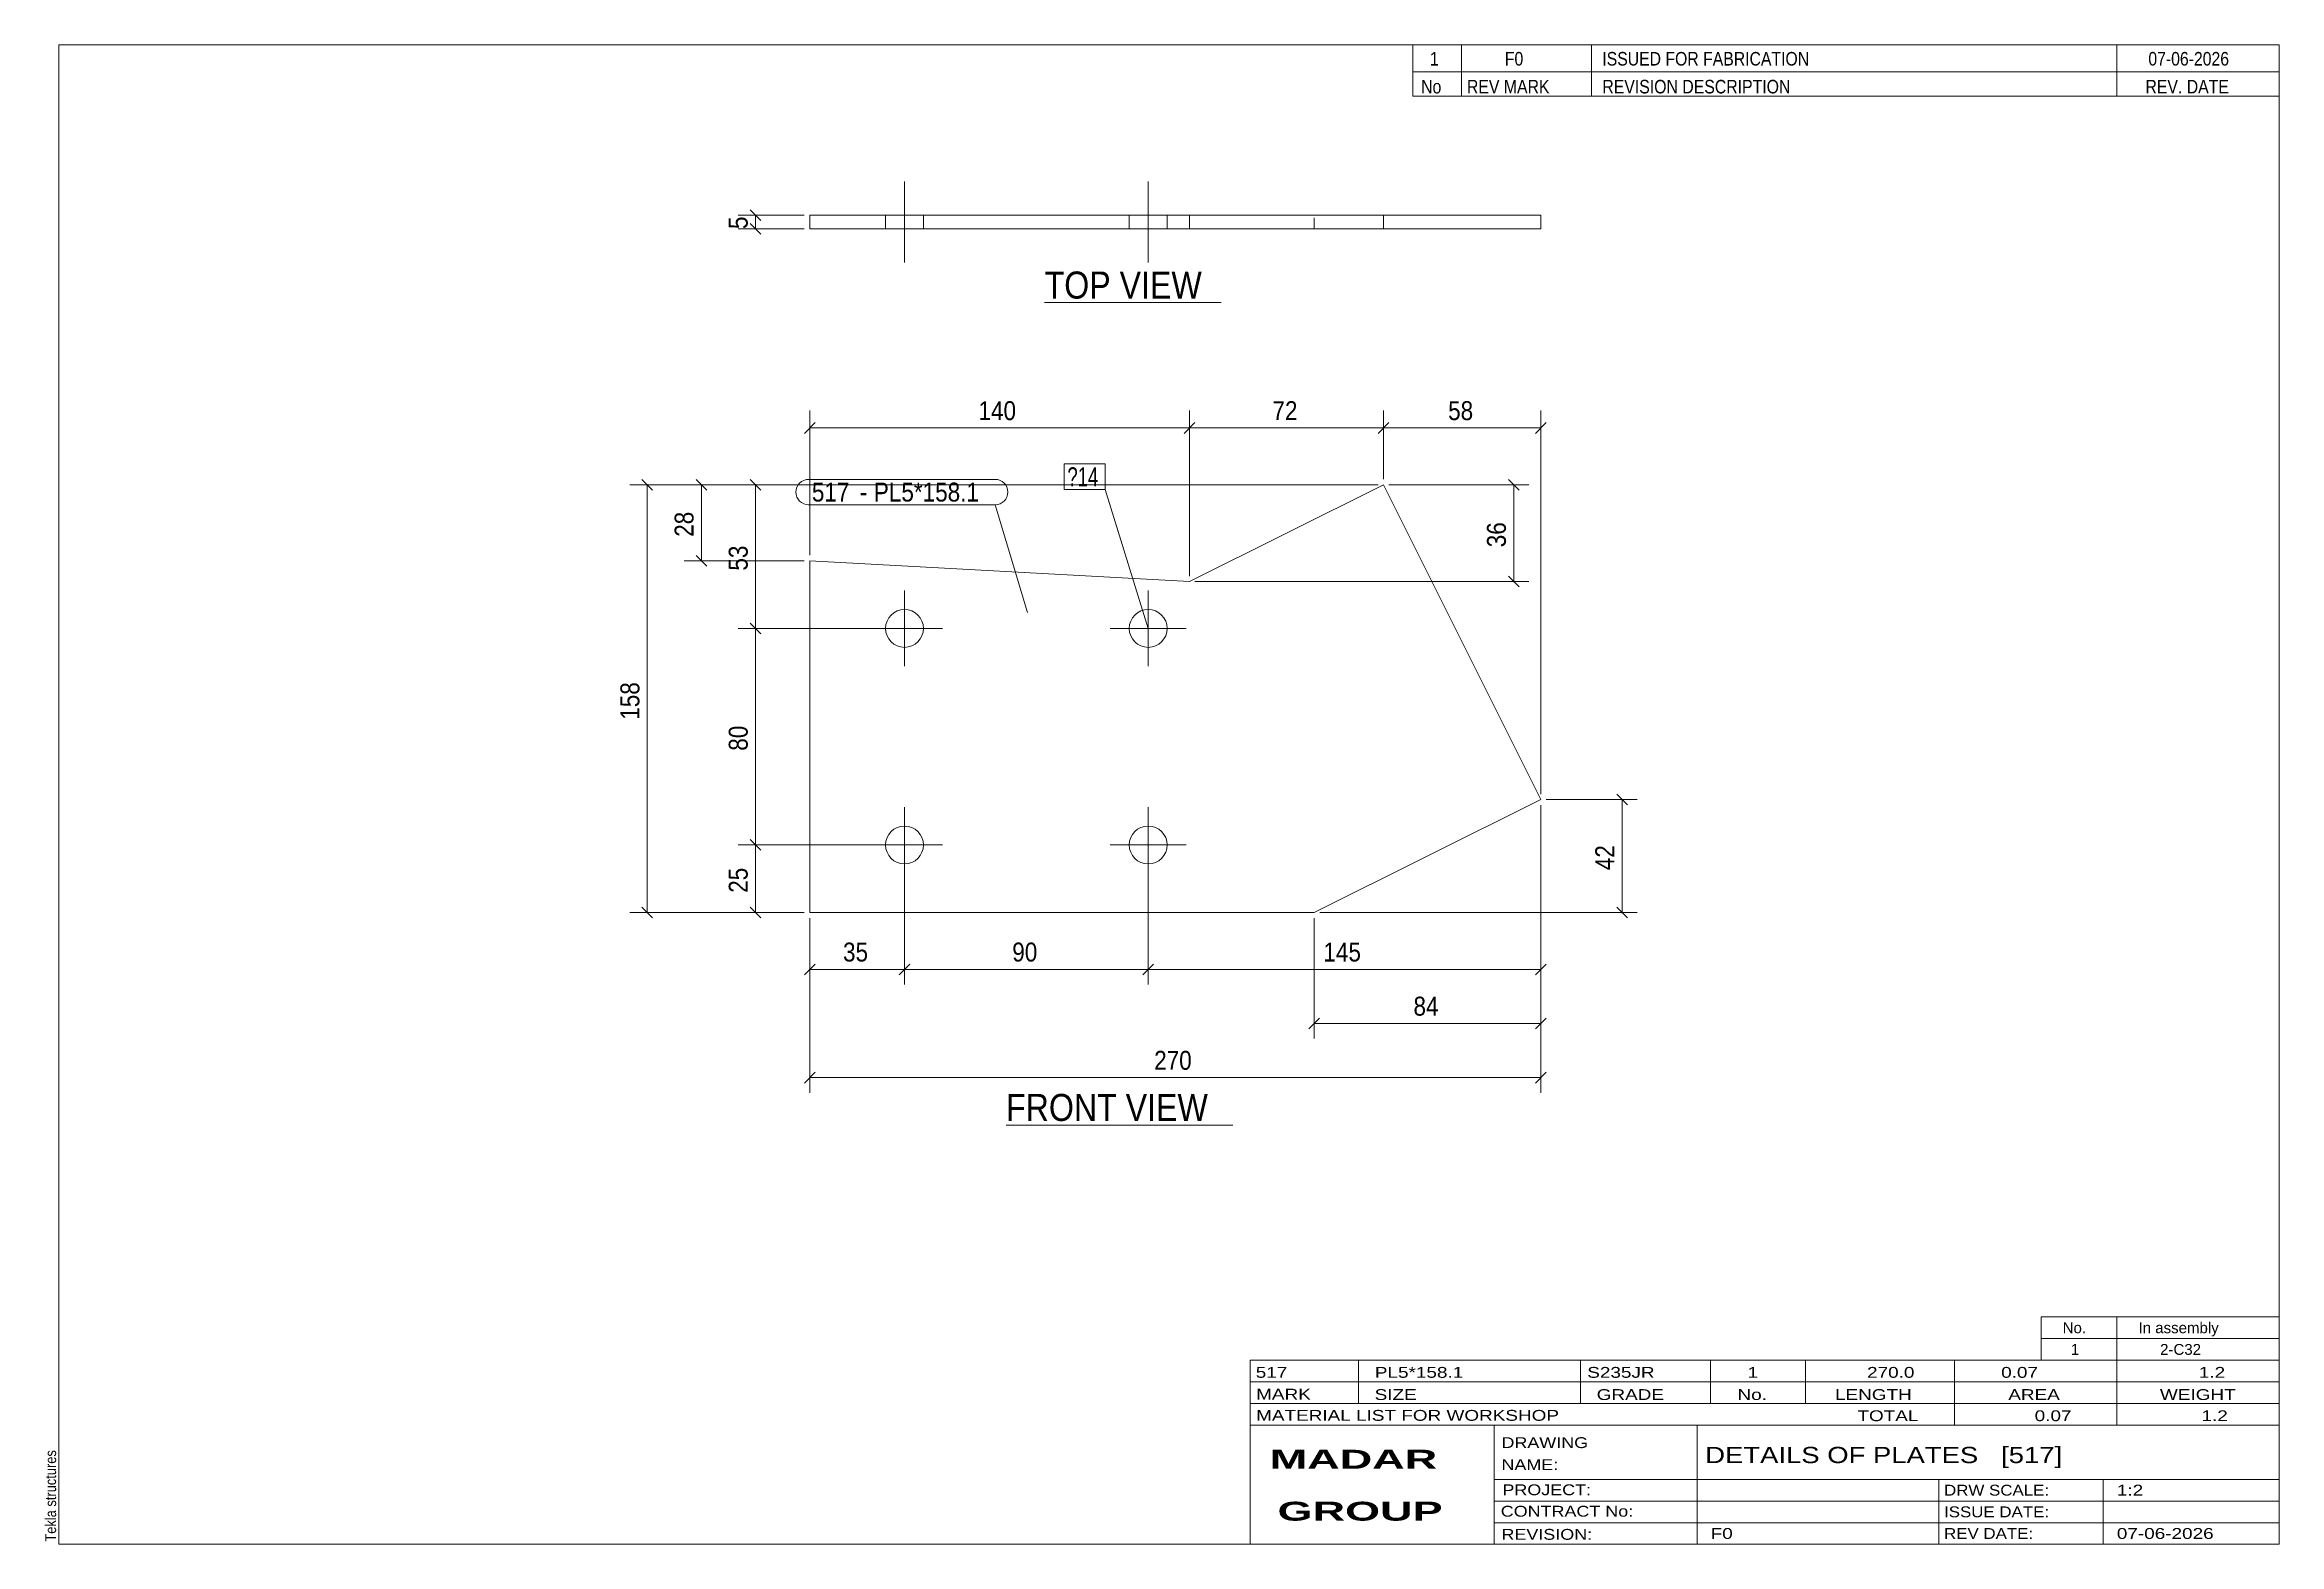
# Model space of a CAD drawing. Header units: millimetres. Extents: x 2 to 415, y 5 to 282.
import ezdxf

# ---------------------------------------------------------------- set-up
doc = ezdxf.new("R2010")
doc.units = ezdxf.units.MM
doc.linetypes.add('XKITLINE00', pattern=[0])
doc.linetypes.add('XKITLINE02', pattern=[4, 2, -2])
for name, color, linetype, lineweight in [('Bolt', 3, 'Continuous', 0), ('BoltMark', 7, 'Continuous', 0), ('Dimensions', 7, 'Continuous', 0), ('DrawingSheet', 5, 'Continuous', 0), ('OtherObjectType', 7, 'Continuous', 0), ('Part', 2, 'Continuous', 0), ('PartMark', 7, 'Continuous', 0)]:
    doc.layers.add(name, color=color, linetype=linetype, lineweight=lineweight)
doc.styles.add('ARIAL', font='ARIAL.TTF')
doc.styles.add('ARIAL_BOLD', font='ARIALBD.TTF')
doc.styles.add('ARIAL_NARROW', font='ARIALN.TTF')

# ---------------------------------------------------------------- blocks, each defined once
blk = doc.blocks.new('*A1')
at = {"layer": 'Bolt', "color": 3, "linetype": 'XKITLINE00', "lineweight": 0}
for p, q in [((161.15, 167.18), (161.15, 181.18)), ((206.15, 167.18), (206.15, 181.18)), ((154.15, 174.18), (168.15, 174.18)), ((199.15, 174.18), (213.15, 174.18)), ((161.15, 127.18), (161.15, 141.18)), ((206.15, 127.18), (206.15, 141.18)), ((154.15, 134.18), (168.15, 134.18)), ((199.15, 134.18), (213.15, 134.18))]:
    blk.add_line(p, q, dxfattribs=at)
for centre in [(161.15, 174.18), (206.15, 174.18), (161.15, 134.18), (206.15, 134.18)]:
    blk.add_circle(centre, 3.5, dxfattribs=at)
blk = doc.blocks.new('*A2')
at = {"layer": 'Bolt', "color": 3, "linetype": 'XKITLINE00', "lineweight": 0}
for p, q in [((161.15, 167.18), (161.15, 181.18)), ((206.15, 167.18), (206.15, 181.18)), ((154.15, 174.18), (168.15, 174.18)), ((199.15, 174.18), (213.15, 174.18)), ((161.15, 127.18), (161.15, 141.18)), ((206.15, 127.18), (206.15, 141.18)), ((154.15, 134.18), (168.15, 134.18)), ((199.15, 134.18), (213.15, 134.18))]:
    blk.add_line(p, q, dxfattribs=at)
for centre in [(161.15, 174.18), (206.15, 174.18), (161.15, 134.18), (206.15, 134.18)]:
    blk.add_circle(centre, 3.5, dxfattribs=at)
blk = doc.blocks.new('*A3')
at = {"layer": 'Part', "color": 2, "linetype": 'XKITLINE00', "lineweight": 0}
for p, q in [((213.76, 182.82), (249.61, 200.72)), ((249.61, 200.72), (278.64, 142.56)), ((143.65, 121.68), (143.65, 186.68)), ((143.65, 186.68), (213.76, 182.82)), ((278.64, 142.56), (236.81, 121.68)), ((236.81, 121.68), (143.65, 121.68))]:
    blk.add_line(p, q, dxfattribs=at)
blk = doc.blocks.new('*A4')
at = {"layer": 'Bolt', "color": 3, "linetype": 'XKITLINE00', "lineweight": 0}
for p, q in [((161.15, 241.75), (161.15, 256.75)), ((161.15, 241.75), (161.15, 256.75)), ((206.15, 241.75), (206.15, 256.75)), ((206.15, 241.75), (206.15, 256.75)), ((157.65, 250.5), (157.65, 248)), ((157.65, 250.5), (157.65, 248)), ((164.65, 250.5), (164.65, 248)), ((164.65, 250.5), (164.65, 248)), ((202.65, 250.5), (202.65, 248)), ((202.65, 250.5), (202.65, 248)), ((209.65, 250.5), (209.65, 248)), ((209.65, 250.5), (209.65, 248))]:
    blk.add_line(p, q, dxfattribs=at)
blk = doc.blocks.new('*A5')
at = {"layer": 'Bolt', "color": 3, "linetype": 'XKITLINE00', "lineweight": 0}
for p, q in [((161.15, 241.75), (161.15, 256.75)), ((161.15, 241.75), (161.15, 256.75)), ((206.15, 241.75), (206.15, 256.75)), ((206.15, 241.75), (206.15, 256.75)), ((157.65, 250.5), (157.65, 248)), ((157.65, 250.5), (157.65, 248)), ((164.65, 250.5), (164.65, 248)), ((164.65, 250.5), (164.65, 248)), ((202.65, 250.5), (202.65, 248)), ((202.65, 250.5), (202.65, 248)), ((209.65, 250.5), (209.65, 248)), ((209.65, 250.5), (209.65, 248))]:
    blk.add_line(p, q, dxfattribs=at)
blk = doc.blocks.new('*A6')
at = {"layer": 'Part', "color": 2, "linetype": 'XKITLINE00', "lineweight": 0}
for p, q in [((143.65, 250.5), (278.64, 250.5)), ((143.65, 248), (143.65, 250.5)), ((249.61, 248), (143.65, 248)), ((213.76, 248), (213.76, 250.5)), ((249.61, 248), (249.61, 250.5)), ((278.64, 248), (249.61, 248)), ((278.64, 250.5), (278.64, 248))]:
    blk.add_line(p, q, dxfattribs=at)
at = {"layer": 'Part', "color": 7, "linetype": 'XKITLINE02', "lineweight": 0}
for p, q in [((143.65, 250.5), (143.65, 248)), ((236.81, 248), (236.81, 250.5))]:
    blk.add_line(p, q, dxfattribs=at)
blk = doc.blocks.new('*A7')
at = {"layer": 'DrawingSheet', "color": 5, "linetype": 'XKITLINE00', "lineweight": 0}
for p, q in [((415, 282), (5, 282)), ((5, 282), (5, 5)), ((415, 5), (415, 282)), ((5, 5), (415, 5))]:
    blk.add_line(p, q, dxfattribs=at)
at = {"layer": 'DrawingSheet', "color": 5, "style": 'ARIAL', "width": 0.85}
blk.add_text('Tekla structures', height=2, rotation=90, dxfattribs=at).set_placement((4.5, 5.5))
blk = doc.blocks.new('*A8')
at = {"layer": 'OtherObjectType', "color": 7, "linetype": 'XKITLINE00', "lineweight": 0}
for p, q in [((371, 47), (415, 47)), ((371, 43), (371, 47)), ((385, 43), (385, 47)), ((415, 43), (415, 47)), ((371, 43), (415, 43)), ((371, 39), (371, 43)), ((385, 39), (385, 43)), ((415, 39), (415, 43)), ((371, 39), (415, 39))]:
    blk.add_line(p, q, dxfattribs=at)
at = {"layer": 'OtherObjectType', "color": 7, "style": 'ARIAL_NARROW', "width": 1.211571}
for s, p in [('No.', (375, 44)), ('In assembly', (389, 44)), ('1', (376.5, 40)), ('2-C32', (392.99, 40))]:
    blk.add_text(s, height=2, dxfattribs=at).set_placement(p)
blk = doc.blocks.new('*A9')
at = {"layer": 'OtherObjectType', "color": 7, "linetype": 'XKITLINE00', "lineweight": 0}
for p, q in [((255, 282), (415, 282)), ((415, 282), (255, 282)), ((255, 282), (255, 277)), ((264, 282), (264, 277)), ((288, 282), (288, 277)), ((385, 282), (385, 277)), ((415, 282), (415, 277)), ((255, 277), (415, 277)), ((255, 277), (255, 272.5)), ((255, 277), (415, 277)), ((264, 277), (264, 272.5)), ((288, 277), (288, 272.5)), ((385, 277), (385, 272.5)), ((415, 277), (415, 272.5)), ((415, 272.5), (255, 272.5))]:
    blk.add_line(p, q, dxfattribs=at)
at = {"layer": 'OtherObjectType', "color": 7, "style": 'ARIAL_NARROW'}
for s, width, p in [('1', 1.017001, (258.16, 278.15)), ('F0', 1.017001, (272, 278.15)), ('ISSUED FOR FABRICATION', 1.017001, (290, 278.15)), ('07-06-2026', 1.017001, (390.82, 278.15)), ('No', 1.02, (256.54, 273)), ('REV MARK', 1.02, (265, 273)), ('REVISION DESCRIPTION', 1.02, (290, 273)), ('REV. DATE', 1.02, (390.28, 273))]:
    blk.add_text(s, height=2.5, dxfattribs=dict(at, width=width)).set_placement(p)
blk = doc.blocks.new('*A10')
at = {"layer": 'OtherObjectType', "color": 7, "linetype": 'XKITLINE00', "lineweight": 0}
for p, q in [((225, 39), (415, 39)), ((225, 39), (225, 35)), ((225, 39), (415, 39)), ((245, 35), (245, 39)), ((286, 35), (286, 39)), ((310, 35), (310, 39)), ((327.5, 35), (327.5, 39)), ((355, 35), (355, 39)), ((385, 35), (385, 39)), ((415, 35), (415, 39)), ((225, 35), (415, 35)), ((225, 35), (225, 5)), ((225, 35), (415, 35)), ((245, 31), (245, 35)), ((286, 31), (286, 35)), ((310, 31), (310, 35)), ((327.5, 31), (327.5, 35)), ((355, 31), (355, 35)), ((385, 31), (385, 35)), ((415, 31), (415, 35)), ((225, 31), (415, 31)), ((355, 27), (355, 31)), ((385, 27), (385, 31)), ((415, 27), (415, 31)), ((225, 27), (415, 27)), ((270, 21), (270, 27)), ((307.5, 17), (307.5, 27)), ((415, 21), (415, 27)), ((270, 21), (270, 5)), ((415, 17), (415, 21)), ((270, 17), (415, 17)), ((307.5, 5), (307.5, 17)), ((352.16, 13), (352.16, 17)), ((382.5, 5), (382.5, 17)), ((415, 13), (415, 17)), ((270, 13), (415, 13)), ((352.16, 5), (352.16, 13)), ((415, 9), (415, 13)), ((270, 9), (415, 9)), ((415, 5), (415, 9)), ((225, 5), (415, 5)), ((262.5, 5), (415, 5))]:
    blk.add_line(p, q, dxfattribs=at)
at = {"layer": 'OtherObjectType', "color": 7, "style": 'ARIAL_NARROW'}
for s, height, width, p in [('517', 2, 1.525501, (226.01, 35.76)), ('PL5*158.1', 2, 1.525501, (248, 35.76)), ('S235JR', 2, 1.525501, (287.22, 35.76)), ('1', 2, 1.525501, (316.82, 35.76)), ('270.0', 2, 1.525501, (338.88, 35.76)), ('0.07', 2, 1.525501, (363.64, 35.76)), ('1.2', 2, 1.525501, (400.14, 35.76)), ('MARK', 2, 1.525501, (226.08, 31.73)), ('SIZE', 2, 1.525501, (247.96, 31.66)), ('GRADE', 2, 1.525501, (288.96, 31.66)), ('No.', 2, 1.525501, (314.96, 31.66)), ('LENGTH', 2, 1.525501, (332.96, 31.66)), ('AREA', 2, 1.525501, (364.96, 31.66)), ('WEIGHT', 2, 1.525501, (392.96, 31.66)), ('MATERIAL LIST FOR WORKSHOP', 2, 1.525501, (226.08, 27.82)), ('TOTAL', 2, 1.525501, (337.1, 27.75)), ('0.07', 2, 1.525501, (369.83, 27.75)), ('1.2', 2, 1.525501, (400.63, 27.75)), ('DRAWING', 2, 1.445, (271.38, 22.78)), ('NAME:', 2, 1.445, (271.38, 18.72)), ('DETAILS OF PLATES   [517]', 3, 1.474651, (309, 20)), ('PROJECT:', 2, 1.445, (271.55, 14.07)), ('DRW SCALE:', 2, 1.36, (353.1, 14)), ('1:2', 2, 1.525501, (385, 14)), ('CONTRACT No:', 2, 1.445, (271.25, 10.11)), ('ISSUE DATE:', 2, 1.36, (353.1, 10)), ('REVISION:', 2, 1.445, (271.38, 5.84)), ('F0', 2, 1.525501, (310, 6)), ('REV DATE:', 2, 1.36, (353.1, 6)), ('07-06-2026', 2, 1.525501, (385, 6))]:
    blk.add_text(s, height=height, dxfattribs=dict(at, width=width)).set_placement(p)
at = {"layer": 'OtherObjectType', "color": 1, "style": 'ARIAL_BOLD', "width": 1.7}
for s, p in [('MADAR ', (228.58, 18.97)), ('GROUP', (230.03, 9.37))]:
    blk.add_text(s, height=3.5, dxfattribs=at).set_placement(p)
blk = doc.blocks.new('*A11')
at = {"layer": 'Dimensions', "color": 7, "linetype": 'XKITLINE00', "lineweight": 0}
for p, q in [((248.61, 200.72), (110.45, 200.72)), ((112.66, 201.71), (114.64, 199.73)), ((113.65, 121.68), (113.65, 200.72)), ((142.65, 121.68), (110.45, 121.68)), ((112.66, 122.67), (114.64, 120.69))]:
    blk.add_line(p, q, dxfattribs=at)
at = {"layer": 'Dimensions', "color": 3}
for p in [(113.65, 200.72), (113.65, 121.68)]:
    blk.add_point(p, dxfattribs=at)
at = {"layer": 'Dimensions', "color": 3, "style": 'ARIAL', "width": 0.85}
blk.add_text('158', height=3.5, rotation=90.0002, dxfattribs=at).set_placement((112.2, 157.31))
blk = doc.blocks.new('*A12')
at = {"layer": 'Dimensions', "color": 7, "linetype": 'XKITLINE00', "lineweight": 0}
for p, q in [((248.61, 200.72), (120.45, 200.72)), ((122.66, 201.71), (124.64, 199.73)), ((123.65, 186.68), (123.65, 200.72)), ((142.65, 186.68), (120.45, 186.68)), ((122.66, 187.67), (124.64, 185.69))]:
    blk.add_line(p, q, dxfattribs=at)
at = {"layer": 'Dimensions', "color": 3}
for p in [(123.65, 200.72), (123.65, 186.68)]:
    blk.add_point(p, dxfattribs=at)
at = {"layer": 'Dimensions', "color": 3, "style": 'ARIAL', "width": 0.85}
blk.add_text('28', height=3.5, rotation=90.0002, dxfattribs=at).set_placement((122.2, 191.1))
blk = doc.blocks.new('*A13')
at = {"layer": 'Dimensions', "color": 7, "linetype": 'XKITLINE00', "lineweight": 0}
for p, q in [((160.15, 134.18), (130.45, 134.18)), ((132.66, 135.17), (134.64, 133.19)), ((133.65, 121.68), (133.65, 134.18)), ((142.65, 121.68), (130.45, 121.68)), ((132.66, 122.67), (134.64, 120.69))]:
    blk.add_line(p, q, dxfattribs=at)
at = {"layer": 'Dimensions', "color": 3}
for p in [(133.65, 134.18), (133.65, 121.68)]:
    blk.add_point(p, dxfattribs=at)
at = {"layer": 'Dimensions', "color": 3, "style": 'ARIAL', "width": 0.85}
blk.add_text('25', height=3.5, rotation=90.0002, dxfattribs=at).set_placement((132.2, 125.34))
blk = doc.blocks.new('*A14')
at = {"layer": 'Dimensions', "color": 7, "linetype": 'XKITLINE00', "lineweight": 0}
for p, q in [((160.15, 174.18), (130.45, 174.18)), ((132.66, 175.17), (134.64, 173.19)), ((133.65, 134.18), (133.65, 174.18)), ((160.15, 134.18), (130.45, 134.18)), ((132.66, 135.17), (134.64, 133.19))]:
    blk.add_line(p, q, dxfattribs=at)
at = {"layer": 'Dimensions', "color": 3}
for p in [(133.65, 174.18), (133.65, 134.18)]:
    blk.add_point(p, dxfattribs=at)
at = {"layer": 'Dimensions', "color": 3, "style": 'ARIAL', "width": 0.85}
blk.add_text('80', height=3.5, rotation=90.0002, dxfattribs=at).set_placement((132.2, 151.59))
blk = doc.blocks.new('*A15')
at = {"layer": 'Dimensions', "color": 7, "linetype": 'XKITLINE00', "lineweight": 0}
for p, q in [((248.61, 200.72), (130.45, 200.72)), ((132.66, 201.71), (134.64, 199.73)), ((133.65, 174.18), (133.65, 200.72)), ((160.15, 174.18), (130.45, 174.18)), ((132.66, 175.17), (134.64, 173.19))]:
    blk.add_line(p, q, dxfattribs=at)
at = {"layer": 'Dimensions', "color": 3}
for p in [(133.65, 200.72), (133.65, 174.18)]:
    blk.add_point(p, dxfattribs=at)
at = {"layer": 'Dimensions', "color": 3, "style": 'ARIAL', "width": 0.85}
blk.add_text('53', height=3.5, rotation=90.0002, dxfattribs=at).set_placement((132.2, 184.85))
blk = doc.blocks.new('*A16')
at = {"layer": 'Dimensions', "color": 7, "linetype": 'XKITLINE00', "lineweight": 0}
for p, q in [((279.64, 142.56), (296.45, 142.56)), ((292.66, 143.55), (294.64, 141.57)), ((293.65, 121.68), (293.65, 142.56)), ((237.81, 121.68), (296.45, 121.68)), ((292.66, 122.67), (294.64, 120.69))]:
    blk.add_line(p, q, dxfattribs=at)
at = {"layer": 'Dimensions', "color": 3}
for p in [(293.65, 142.56), (293.65, 121.68)]:
    blk.add_point(p, dxfattribs=at)
at = {"layer": 'Dimensions', "color": 3, "style": 'ARIAL', "width": 0.85}
blk.add_text('42', height=3.5, rotation=90.0002, dxfattribs=at).set_placement((292.2, 129.52))
blk = doc.blocks.new('*A17')
at = {"layer": 'Dimensions', "color": 7, "linetype": 'XKITLINE00', "lineweight": 0}
for p, q in [((250.61, 200.72), (276.45, 200.72)), ((272.66, 201.71), (274.64, 199.73)), ((273.65, 182.82), (273.65, 200.72)), ((214.76, 182.82), (276.45, 182.82)), ((272.66, 183.81), (274.64, 181.83))]:
    blk.add_line(p, q, dxfattribs=at)
at = {"layer": 'Dimensions', "color": 3}
for p in [(273.65, 200.72), (273.65, 182.82)]:
    blk.add_point(p, dxfattribs=at)
at = {"layer": 'Dimensions', "color": 3, "style": 'ARIAL', "width": 0.85}
blk.add_text('36', height=3.5, rotation=90.0002, dxfattribs=at).set_placement((272.2, 189.17))
blk = doc.blocks.new('*A18')
at = {"layer": 'Dimensions', "color": 7, "linetype": 'XKITLINE00', "lineweight": 0}
for p, q in [((278.64, 141.56), (278.64, 88.4)), ((143.65, 120.68), (143.65, 88.4)), ((144.64, 92.19), (142.66, 90.21)), ((143.65, 91.2), (278.64, 91.2)), ((279.63, 92.19), (277.65, 90.21))]:
    blk.add_line(p, q, dxfattribs=at)
at = {"layer": 'Dimensions', "color": 3}
for p in [(143.65, 91.2), (278.64, 91.2)]:
    blk.add_point(p, dxfattribs=at)
at = {"layer": 'Dimensions', "color": 3, "style": 'ARIAL', "width": 0.85}
blk.add_text('270', height=3.5, dxfattribs=at).set_placement((207.25, 92.65))
blk = doc.blocks.new('*A19')
at = {"layer": 'Dimensions', "color": 7, "linetype": 'XKITLINE00', "lineweight": 0}
for p, q in [((278.64, 141.56), (278.64, 98.4)), ((236.81, 120.68), (236.81, 98.4)), ((237.8, 102.19), (235.82, 100.21)), ((236.81, 101.2), (278.64, 101.2)), ((279.63, 102.19), (277.65, 100.21))]:
    blk.add_line(p, q, dxfattribs=at)
at = {"layer": 'Dimensions', "color": 3}
for p in [(236.81, 101.2), (278.64, 101.2)]:
    blk.add_point(p, dxfattribs=at)
at = {"layer": 'Dimensions', "color": 3, "style": 'ARIAL', "width": 0.85}
blk.add_text('84', height=3.5, dxfattribs=at).set_placement((255.13, 102.65))
blk = doc.blocks.new('*A20')
at = {"layer": 'Dimensions', "color": 7, "linetype": 'XKITLINE00', "lineweight": 0}
for p, q in [((161.15, 133.18), (161.15, 108.4)), ((143.65, 120.68), (143.65, 108.4)), ((144.64, 112.19), (142.66, 110.21)), ((162.14, 112.19), (160.16, 110.21)), ((143.65, 111.2), (161.15, 111.2))]:
    blk.add_line(p, q, dxfattribs=at)
at = {"layer": 'Dimensions', "color": 3}
for p in [(143.65, 111.2), (161.15, 111.2)]:
    blk.add_point(p, dxfattribs=at)
at = {"layer": 'Dimensions', "color": 3, "style": 'ARIAL', "width": 0.85}
blk.add_text('35', height=3.5, dxfattribs=at).set_placement((149.8, 112.65))
blk = doc.blocks.new('*A21')
at = {"layer": 'Dimensions', "color": 7, "linetype": 'XKITLINE00', "lineweight": 0}
for p, q in [((161.15, 133.18), (161.15, 108.4)), ((206.15, 133.18), (206.15, 108.4)), ((162.14, 112.19), (160.16, 110.21)), ((207.14, 112.19), (205.16, 110.21)), ((161.15, 111.2), (206.15, 111.2))]:
    blk.add_line(p, q, dxfattribs=at)
at = {"layer": 'Dimensions', "color": 3}
for p in [(161.15, 111.2), (206.15, 111.2)]:
    blk.add_point(p, dxfattribs=at)
at = {"layer": 'Dimensions', "color": 3, "style": 'ARIAL', "width": 0.85}
blk.add_text('90', height=3.5, dxfattribs=at).set_placement((181.05, 112.65))
blk = doc.blocks.new('*A22')
at = {"layer": 'Dimensions', "color": 7, "linetype": 'XKITLINE00', "lineweight": 0}
for p, q in [((278.64, 141.56), (278.64, 108.4)), ((206.15, 133.18), (206.15, 108.4)), ((207.14, 112.19), (205.16, 110.21)), ((279.63, 112.19), (277.65, 110.21)), ((206.15, 111.2), (278.64, 111.2))]:
    blk.add_line(p, q, dxfattribs=at)
at = {"layer": 'Dimensions', "color": 3}
for p in [(206.15, 111.2), (278.64, 111.2)]:
    blk.add_point(p, dxfattribs=at)
at = {"layer": 'Dimensions', "color": 3, "style": 'ARIAL', "width": 0.85}
blk.add_text('145', height=3.5, dxfattribs=at).set_placement((238.5, 112.65))
blk = doc.blocks.new('*A23')
at = {"layer": 'Dimensions', "color": 7, "linetype": 'XKITLINE00', "lineweight": 0}
for p, q in [((144.64, 212.19), (142.66, 210.21)), ((143.65, 187.68), (143.65, 214.4)), ((143.65, 211.2), (213.76, 211.2)), ((214.75, 212.19), (212.77, 210.21)), ((213.76, 183.82), (213.76, 214.4))]:
    blk.add_line(p, q, dxfattribs=at)
at = {"layer": 'Dimensions', "color": 3}
for p in [(143.65, 211.2), (213.76, 211.2)]:
    blk.add_point(p, dxfattribs=at)
at = {"layer": 'Dimensions', "color": 3, "style": 'ARIAL', "width": 0.85}
blk.add_text('140', height=3.5, dxfattribs=at).set_placement((174.81, 212.65))
blk = doc.blocks.new('*A24')
at = {"layer": 'Dimensions', "color": 7, "linetype": 'XKITLINE00', "lineweight": 0}
for p, q in [((214.75, 212.19), (212.77, 210.21)), ((213.76, 183.82), (213.76, 214.4)), ((213.76, 211.2), (249.61, 211.2)), ((250.6, 212.19), (248.62, 210.21)), ((249.61, 201.72), (249.61, 214.4))]:
    blk.add_line(p, q, dxfattribs=at)
at = {"layer": 'Dimensions', "color": 3}
for p in [(213.76, 211.2), (249.61, 211.2)]:
    blk.add_point(p, dxfattribs=at)
at = {"layer": 'Dimensions', "color": 3, "style": 'ARIAL', "width": 0.85}
blk.add_text('72', height=3.5, dxfattribs=at).set_placement((229.09, 212.65))
blk = doc.blocks.new('*A25')
at = {"layer": 'Dimensions', "color": 7, "linetype": 'XKITLINE00', "lineweight": 0}
for p, q in [((250.6, 212.19), (248.62, 210.21)), ((249.61, 201.72), (249.61, 214.4)), ((249.61, 211.2), (278.64, 211.2)), ((279.63, 212.19), (277.65, 210.21)), ((278.64, 143.56), (278.64, 214.4))]:
    blk.add_line(p, q, dxfattribs=at)
at = {"layer": 'Dimensions', "color": 3}
for p in [(249.61, 211.2), (278.64, 211.2)]:
    blk.add_point(p, dxfattribs=at)
at = {"layer": 'Dimensions', "color": 3, "style": 'ARIAL', "width": 0.85}
blk.add_text('58', height=3.5, dxfattribs=at).set_placement((261.53, 212.65))
blk = doc.blocks.new('*A26')
at = {"layer": 'BoltMark', "color": 7, "linetype": 'XKITLINE00', "lineweight": 0}
for p, q in [((190.64, 204.55), (198.22, 204.55)), ((190.64, 199.85), (190.64, 204.55)), ((198.22, 199.85), (198.22, 204.55)), ((190.64, 199.85), (198.22, 199.85)), ((206.15, 174.18), (198.22, 199.85))]:
    blk.add_line(p, q, dxfattribs=at)
at = {"layer": 'BoltMark', "color": 3, "style": 'ARIAL_NARROW', "width": 0.85}
blk.add_text('?14', height=3.5, dxfattribs=at).set_placement((191.24, 200.45))
blk = doc.blocks.new('*A27')
at = {"layer": 'PartMark', "color": 7, "linetype": 'XKITLINE00', "lineweight": 0}
for p, q in [((143.45, 201.71), (177.89, 201.71)), ((143.45, 197.01), (177.89, 197.01)), ((183.84, 177.14), (177.89, 197.01))]:
    blk.add_line(p, q, dxfattribs=at)
for centre, start, end in [((143.45, 199.36), 90, 270), ((177.89, 199.36), 270, 90)]:
    blk.add_arc(centre, 2.35, start, end, dxfattribs=at)
at = {"layer": 'PartMark', "color": 1, "style": 'ARIAL', "width": 0.85}
blk.add_text('517', height=3.5, dxfattribs=at).set_placement((144.05, 197.61))
at = {"layer": 'PartMark', "color": 3, "style": 'ARIAL', "width": 0.85}
for s, p in [('-', (152.88, 197.61)), ('PL5*158.1', (155.49, 197.61))]:
    blk.add_text(s, height=3.5, dxfattribs=at).set_placement(p)
blk = doc.blocks.new('*A28')
at = {"layer": 'OtherObjectType', "color": 7, "linetype": 'XKITLINE00', "lineweight": 0}
blk.add_line((179.9, 82.45), (221.75, 82.45), dxfattribs=at)
at = {"layer": 'OtherObjectType', "color": 3, "style": 'ARIAL', "width": 0.85}
blk.add_text('FRONT VIEW', height=5, dxfattribs=at).set_placement((179.9, 83.2))
blk = doc.blocks.new('*A29')
at = {"layer": 'Dimensions', "color": 7, "linetype": 'XKITLINE00', "lineweight": 0}
for p, q in [((142.65, 250.5), (130.45, 250.5)), ((142.65, 248), (130.45, 248)), ((132.66, 251.49), (134.64, 249.51)), ((132.66, 248.99), (134.64, 247.01)), ((133.65, 248), (133.65, 250.5))]:
    blk.add_line(p, q, dxfattribs=at)
at = {"layer": 'Dimensions', "color": 3}
for p in [(133.65, 250.5), (133.65, 248)]:
    blk.add_point(p, dxfattribs=at)
at = {"layer": 'Dimensions', "color": 3, "style": 'ARIAL', "width": 0.85}
blk.add_text('5', height=3.5, rotation=90.0002, dxfattribs=at).set_placement((132.2, 247.95))
blk = doc.blocks.new('*A30')
at = {"layer": 'OtherObjectType', "color": 7, "linetype": 'XKITLINE00', "lineweight": 0}
blk.add_line((187.02, 234.35), (219.62, 234.35), dxfattribs=at)
at = {"layer": 'OtherObjectType', "color": 3, "style": 'ARIAL', "width": 0.85}
blk.add_text('TOP VIEW', height=5, dxfattribs=at).set_placement((187.02, 235.1))

msp = doc.modelspace()

# ---------------------------------------------------------------- block references
at = {"lineweight": 0}
for name in ['*A7', '*A9', '*A4', '*A5', '*A29', '*A6', '*A30', '*A23', '*A24', '*A25', '*A26', '*A11', '*A12', '*A15', '*A27', '*A3', '*A17', '*A1', '*A2', '*A14', '*A18', '*A22', '*A19', '*A16', '*A13', '*A20', '*A21', '*A28', '*A8', '*A10']:
    msp.add_blockref(name, (0, 0), dxfattribs=at)

doc.saveas('drawing.dxf')
